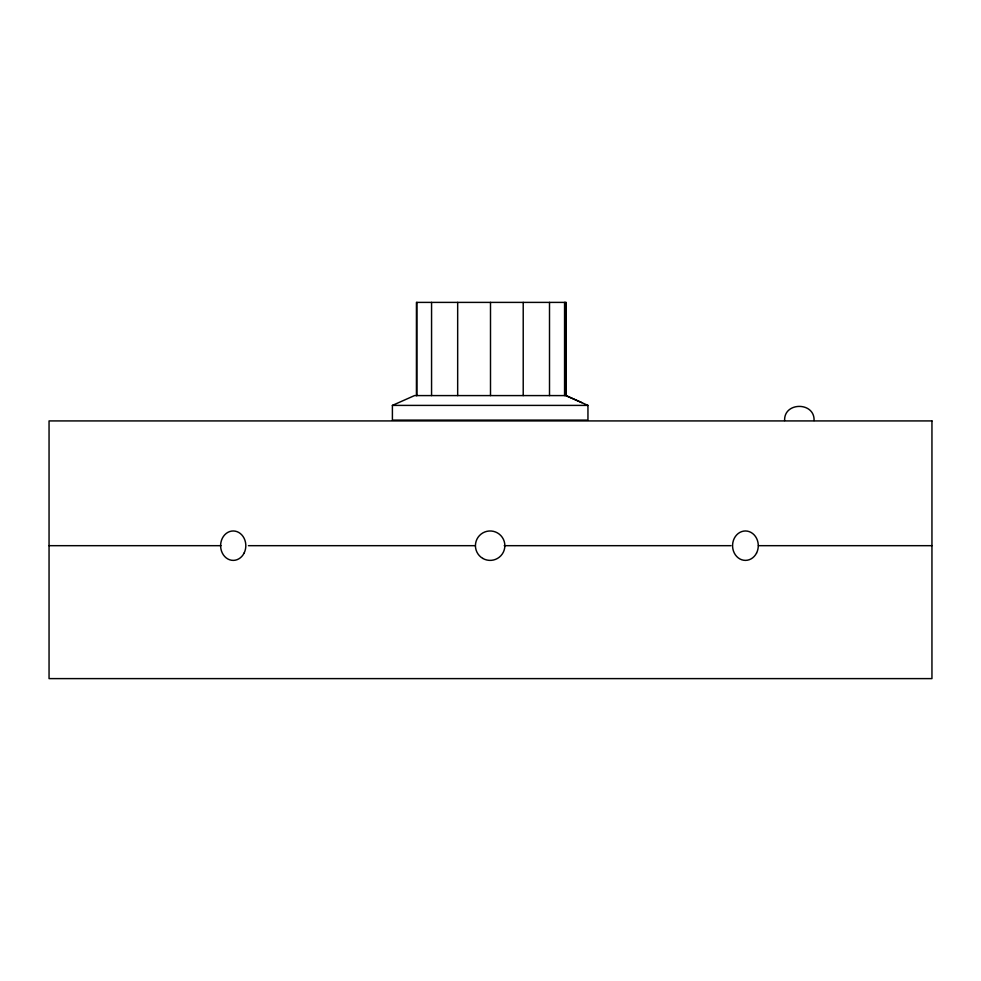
<?xml version="1.0" encoding="UTF-8"?>
<svg xmlns="http://www.w3.org/2000/svg" width="981" height="981" viewBox="0 0 981 981"><rect width="100%" height="100%" fill="white"/><g stroke="black" fill="none" stroke-linecap="round" stroke-linejoin="round"><path stroke-width="1.47" d="M784.628 420.579C783.758 401.683 814.929 401.683 814.058 420.579M416.435 395.588L416.435 302.393L566.074 302.393L566.074 395.588L587.95 405.398L587.95 420.113L392.4 420.113L392.4 405.398L414.509 395.588L565.767 395.588L581.794 402.627M392.4 405.398L587.95 405.398M49.05 545.681L221.019 545.681M248.438 545.681L475.27 545.681M504.209 545.681L731.029 545.681M758.46 545.681L931.95 545.681M565.767 302.393L565.767 395.588M564.566 302.393L564.566 395.588M549.507 302.393L549.507 395.588M523.216 302.393L523.216 395.588M490.5 302.393L490.5 395.588M457.673 302.393L457.673 395.588M431.566 302.393L431.566 395.588M416.876 302.393L416.876 395.588M931.95 420.923L49.05 420.923L49.05 678.607L931.95 678.607L931.95 420.923M756.559 553.039A14.715 12.863 -90 0 0 745.425 530.966A14.715 12.863 -90 0 0 734.291 553.039A14.715 12.863 -90 0 0 756.559 553.039M482.787 558.422A14.715 14.715 0 0 0 504.859 545.681A14.715 14.715 0 0 0 482.787 532.941A14.715 14.715 0 0 0 482.787 558.422M244.134 553.039A14.715 12.606 -90 0 0 233.22 530.966A14.715 12.606 -90 0 0 222.307 553.039A14.715 12.606 -90 0 0 244.134 553.039"/></g></svg>
